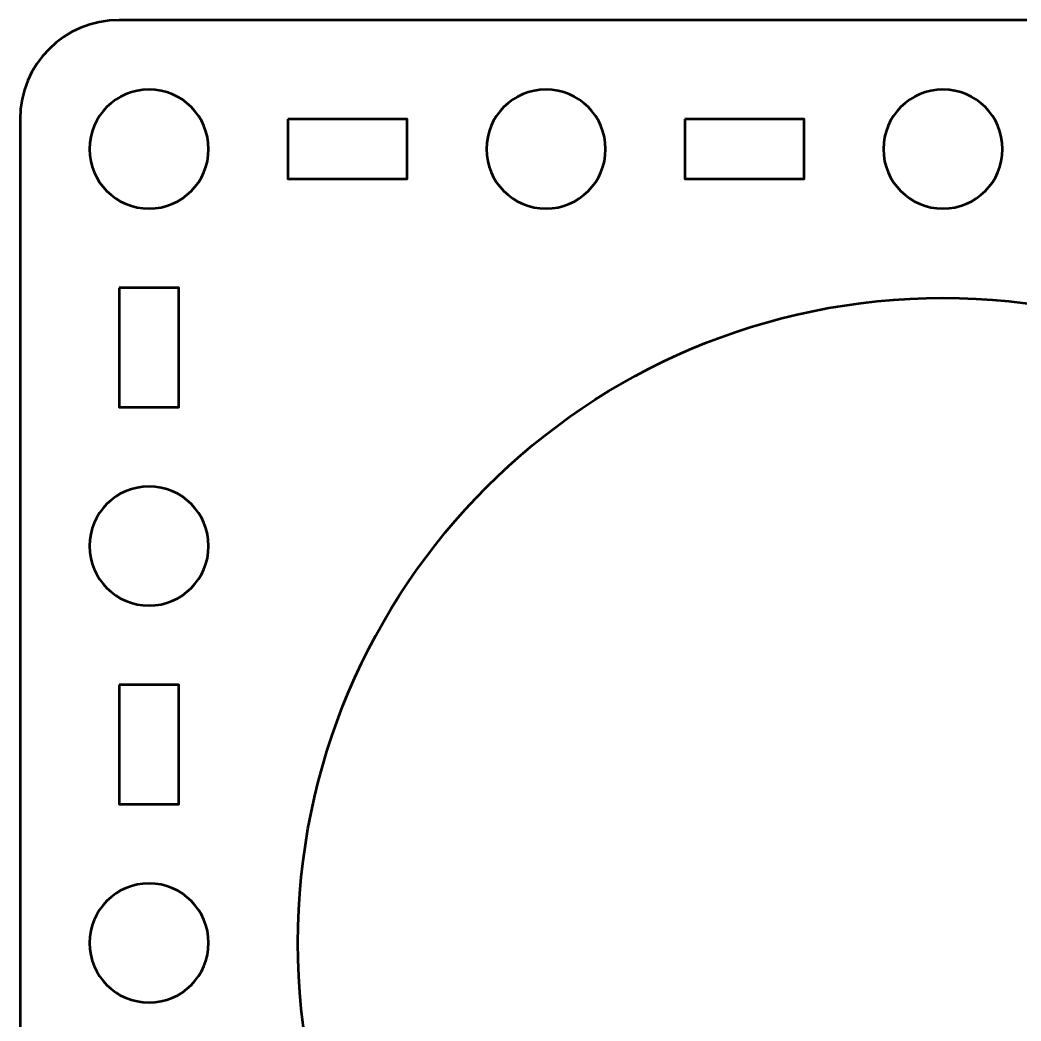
# Model space of a CAD drawing. Header units: centimetres. Extents: x -60.2 to 8, y -20.5 to 3.9.
# Drawn here: x -5.15 to -0.11, y -5.24 to -0.2 of the extents above; entities that cross this region are included whole.
import ezdxf

# ---------------------------------------------------------------- set-up
doc = ezdxf.new("R2010")
doc.units = ezdxf.units.CM
doc.header["$MEASUREMENT"] = 0
doc.layers.add('Layer 1', color=7, linetype='Continuous')

msp = doc.modelspace()

# ---------------------------------------------------------------- linework, layer by layer
at = {"layer": 'Layer 1', "color": 250, "lineweight": 53}
msp.add_ellipse((-0.5, -4.85), major_axis=(0, 3.25), ratio=1, dxfattribs=at)
at = {"layer": 'Layer 1', "lineweight": 53}
for points, knots in [([(-4.64994, -0.19994), (-4.64994, -0.19994), (3.64996, -0.19994), (3.64996, -0.19994), (3.64996, -0.19994), (3.92696, -0.19994), (4.15006, -0.42304), (4.15006, -0.70004), (4.15006, -0.70004), (4.15006, -0.70004), (4.15006, -8.99994), (4.15006, -8.99994), (4.15006, -8.99994), (4.15006, -9.27694), (3.92696, -9.50004), (3.64996, -9.50004), (3.64996, -9.50004), (3.64996, -9.50004), (-4.64994, -9.50004), (-4.64994, -9.50004), (-4.64994, -9.50004), (-4.92694, -9.50004), (-5.15004, -9.27694), (-5.15004, -8.99994), (-5.15004, -8.99994), (-5.15004, -8.99994), (-5.15004, -0.70004), (-5.15004, -0.70004), (-5.15004, -0.70004), (-5.15004, -0.42304), (-4.92694, -0.19994), (-4.64994, -0.19994)], [0, 0, 0, 0, 0.125, 0.125, 0.125, 0.125, 0.25, 0.25, 0.25, 0.25, 0.375, 0.375, 0.375, 0.375, 0.5, 0.5, 0.5, 0.5, 0.625, 0.625, 0.625, 0.625, 0.75, 0.75, 0.75, 0.75, 0.875, 0.875, 0.875, 0.875, 1, 1, 1, 1]), ([(-4.20001, -0.84997), (-4.20001, -1.01574), (-4.33424, -1.14997), (-4.50001, -1.14997), (-4.50001, -1.14997), (-4.66567, -1.14997), (-4.80001, -1.01574), (-4.80001, -0.84997), (-4.80001, -0.84997), (-4.80001, -0.68431), (-4.66567, -0.54997), (-4.50001, -0.54997), (-4.50001, -0.54997), (-4.33424, -0.54997), (-4.20001, -0.68431), (-4.20001, -0.84997)], [0, 0, 0, 0, 0.25, 0.25, 0.25, 0.25, 0.5, 0.5, 0.5, 0.5, 0.75, 0.75, 0.75, 0.75, 1, 1, 1, 1]), ([(-2.19993, -0.84997), (-2.19993, -1.01574), (-2.33431, -1.14997), (-2.49994, -1.14997), (-2.49994, -1.14997), (-2.66571, -1.14997), (-2.79994, -1.01574), (-2.79994, -0.84997), (-2.79994, -0.84997), (-2.79994, -0.68431), (-2.66571, -0.54997), (-2.49994, -0.54997), (-2.49994, -0.54997), (-2.33431, -0.54997), (-2.19993, -0.68431), (-2.19993, -0.84997)], [0, 0, 0, 0, 0.25, 0.25, 0.25, 0.25, 0.5, 0.5, 0.5, 0.5, 0.75, 0.75, 0.75, 0.75, 1, 1, 1, 1]), ([(-0.20001, -0.84997), (-0.20001, -1.01574), (-0.33435, -1.14997), (-0.5, -1.14997), (-0.5, -1.14997), (-0.66563, -1.14997), (-0.80001, -1.01574), (-0.80001, -0.84997), (-0.80001, -0.84997), (-0.80001, -0.68431), (-0.66563, -0.54997), (-0.5, -0.54997), (-0.5, -0.54997), (-0.33435, -0.54997), (-0.20001, -0.68431), (-0.20001, -0.84997)], [0, 0, 0, 0, 0.25, 0.25, 0.25, 0.25, 0.5, 0.5, 0.5, 0.5, 0.75, 0.75, 0.75, 0.75, 1, 1, 1, 1]), ([(-3.79999, -0.70004), (-3.79999, -0.70004), (-3.19999, -0.70004), (-3.19999, -0.70004), (-3.19999, -0.70004), (-3.19999, -0.70004), (-3.19999, -1.00004), (-3.19999, -1.00004), (-3.19999, -1.00004), (-3.19999, -1.00004), (-3.79999, -1.00004), (-3.79999, -1.00004), (-3.79999, -1.00004), (-3.79999, -1.00004), (-3.79999, -0.70004), (-3.79999, -0.70004)], [0, 0, 0, 0, 0.25, 0.25, 0.25, 0.25, 0.5, 0.5, 0.5, 0.5, 0.75, 0.75, 0.75, 0.75, 1, 1, 1, 1]), ([(-1.80003, -0.70004), (-1.80003, -0.70004), (-1.20002, -0.70004), (-1.20002, -0.70004), (-1.20002, -0.70004), (-1.20002, -0.70004), (-1.20002, -1.00004), (-1.20002, -1.00004), (-1.20002, -1.00004), (-1.20002, -1.00004), (-1.80003, -1.00004), (-1.80003, -1.00004), (-1.80003, -1.00004), (-1.80003, -1.00004), (-1.80003, -0.70004), (-1.80003, -0.70004)], [0, 0, 0, 0, 0.25, 0.25, 0.25, 0.25, 0.5, 0.5, 0.5, 0.5, 0.75, 0.75, 0.75, 0.75, 1, 1, 1, 1]), ([(-4.64994, -1.54999), (-4.64994, -1.54999), (-4.34994, -1.54999), (-4.34994, -1.54999), (-4.34994, -1.54999), (-4.34994, -1.54999), (-4.34994, -2.14999), (-4.34994, -2.14999), (-4.34994, -2.14999), (-4.34994, -2.14999), (-4.64994, -2.14999), (-4.64994, -2.14999), (-4.64994, -2.14999), (-4.64994, -2.14999), (-4.64994, -1.54999), (-4.64994, -1.54999)], [0, 0, 0, 0, 0.25, 0.25, 0.25, 0.25, 0.5, 0.5, 0.5, 0.5, 0.75, 0.75, 0.75, 0.75, 1, 1, 1, 1]), ([(-4.20001, -2.85004), (-4.20001, -3.01567), (-4.33424, -3.15005), (-4.50001, -3.15005), (-4.50001, -3.15005), (-4.66567, -3.15005), (-4.80001, -3.01567), (-4.80001, -2.85004), (-4.80001, -2.85004), (-4.80001, -2.68427), (-4.66567, -2.55004), (-4.50001, -2.55004), (-4.50001, -2.55004), (-4.33424, -2.55004), (-4.20001, -2.68427), (-4.20001, -2.85004)], [0, 0, 0, 0, 0.25, 0.25, 0.25, 0.25, 0.5, 0.5, 0.5, 0.5, 0.75, 0.75, 0.75, 0.75, 1, 1, 1, 1]), ([(-4.64994, -3.54995), (-4.64994, -3.54995), (-4.34994, -3.54995), (-4.34994, -3.54995), (-4.34994, -3.54995), (-4.34994, -3.54995), (-4.34994, -4.14996), (-4.34994, -4.14996), (-4.34994, -4.14996), (-4.34994, -4.14996), (-4.64994, -4.14996), (-4.64994, -4.14996), (-4.64994, -4.14996), (-4.64994, -4.14996), (-4.64994, -3.54995), (-4.64994, -3.54995)], [0, 0, 0, 0, 0.25, 0.25, 0.25, 0.25, 0.5, 0.5, 0.5, 0.5, 0.75, 0.75, 0.75, 0.75, 1, 1, 1, 1]), ([(-4.20001, -4.84998), (-4.20001, -5.01563), (-4.33424, -5.14997), (-4.50001, -5.14997), (-4.50001, -5.14997), (-4.66567, -5.14997), (-4.80001, -5.01563), (-4.80001, -4.84998), (-4.80001, -4.84998), (-4.80001, -4.68435), (-4.66567, -4.54997), (-4.50001, -4.54997), (-4.50001, -4.54997), (-4.33424, -4.54997), (-4.20001, -4.68435), (-4.20001, -4.84998)], [0, 0, 0, 0, 0.25, 0.25, 0.25, 0.25, 0.5, 0.5, 0.5, 0.5, 0.75, 0.75, 0.75, 0.75, 1, 1, 1, 1])]:
    msp.add_open_spline(points, degree=3, knots=knots, dxfattribs=at)

doc.saveas('drawing.dxf')
